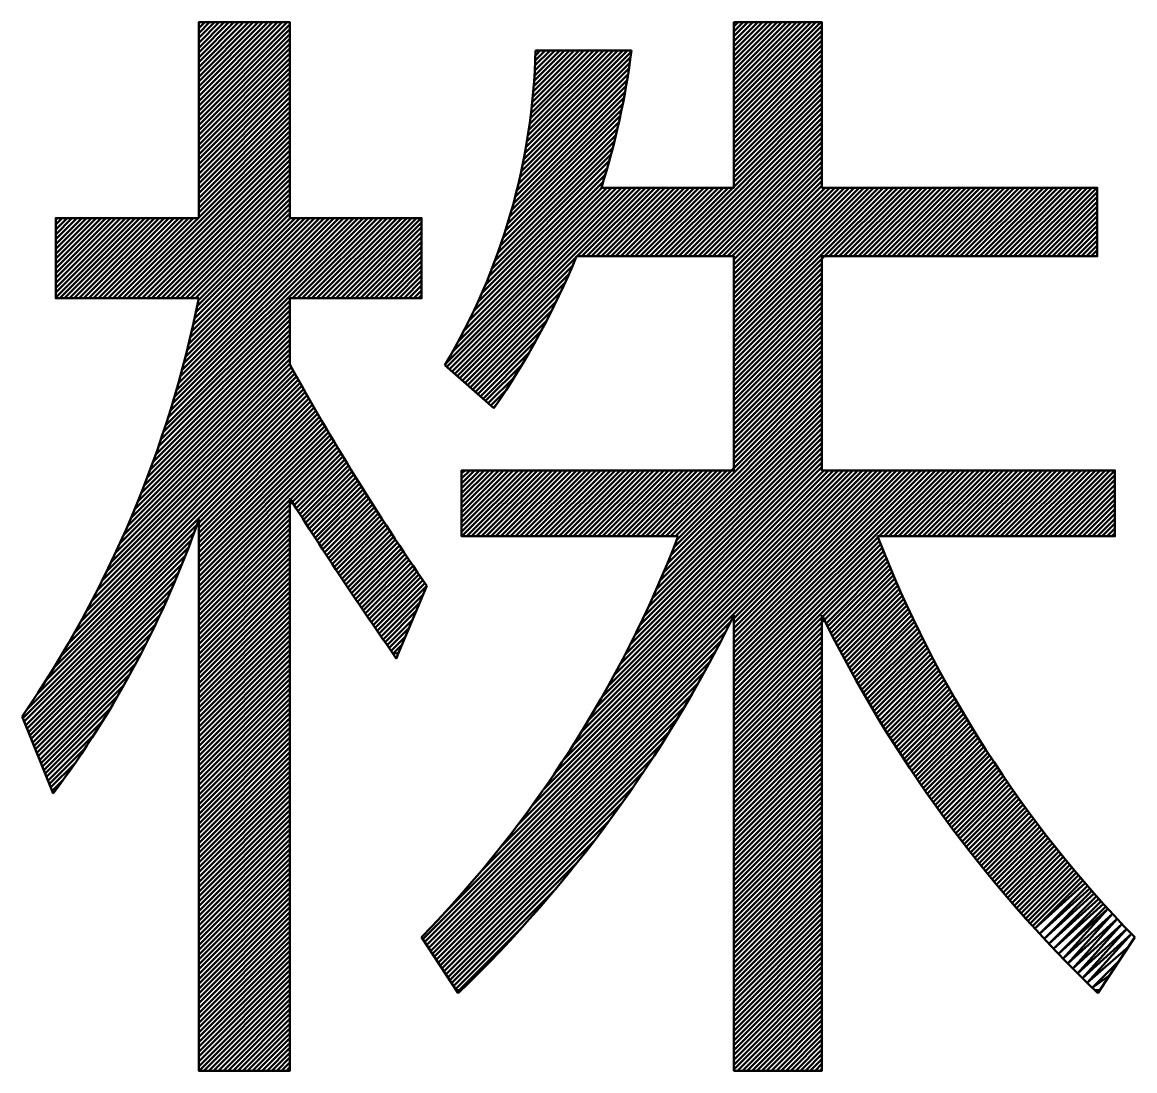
# Model space of a CAD drawing. Units: millimetres at full size, sheet at 1:50. Extents: x -14288 to 14412, y -10089 to 9986.
# Drawn here: x 124.2 to 415.1, y -9153 to -8878.9 of the extents above; entities that cross this region are included whole.
import ezdxf

# ---------------------------------------------------------------- set-up
doc = ezdxf.new("R2010")
doc.units = ezdxf.units.MM
doc.header["$LTSCALE"] = 50
doc.layers.add('2-8_図枠', color=251, linetype='Continuous', lineweight=50)

msp = doc.modelspace()

# ---------------------------------------------------------------- linework, layer by layer
at = {"layer": '2-8_図枠'}
for p, q in [((170.35, -8880.43), (171.92, -8878.85)), ((170.35, -8881.69), (173.19, -8878.85)), ((170.35, -8882.96), (174.46, -8878.85)), ((170.35, -8884.23), (175.73, -8878.85)), ((170.35, -8885.5), (177, -8878.85)), ((170.35, -8886.77), (178.26, -8878.85)), ((170.35, -8888.04), (179.53, -8878.85)), ((170.35, -8889.3), (180.8, -8878.85)), ((170.35, -8890.57), (182.07, -8878.85)), ((170.35, -8891.84), (183.34, -8878.85)), ((170.35, -8893.11), (184.61, -8878.85)), ((170.35, -8894.38), (185.87, -8878.85)), ((170.35, -8895.65), (187.14, -8878.85)), ((170.35, -8896.91), (188.41, -8878.85)), ((170.35, -8898.18), (189.68, -8878.85)), ((170.35, -8899.45), (190.95, -8878.85)), ((170.35, -8900.72), (192.22, -8878.85)), ((170.35, -8901.99), (193.48, -8878.85)), ((170.35, -8903.26), (194.19, -8879.41)), ((170.35, -8904.52), (194.19, -8880.68)), ((310.3, -8880), (311.44, -8878.85)), ((310.3, -8881.26), (312.71, -8878.85)), ((310.3, -8882.53), (313.98, -8878.85)), ((310.3, -8883.8), (315.25, -8878.85)), ((310.3, -8885.07), (316.52, -8878.85)), ((310.3, -8886.34), (317.79, -8878.85)), ((310.3, -8887.61), (319.05, -8878.85)), ((310.3, -8888.87), (320.32, -8878.85)), ((310.3, -8890.14), (321.59, -8878.85)), ((310.3, -8891.41), (322.86, -8878.85)), ((310.3, -8892.68), (324.13, -8878.85)), ((310.3, -8893.95), (325.4, -8878.85)), ((310.3, -8895.22), (326.66, -8878.85)), ((310.3, -8896.48), (327.93, -8878.85)), ((310.3, -8897.75), (329.2, -8878.85)), ((310.3, -8899.02), (330.47, -8878.85)), ((310.3, -8900.29), (331.74, -8878.85)), ((310.3, -8901.56), (333.01, -8878.85)), ((310.3, -8902.83), (333.33, -8879.79)), ((170.35, -8905.79), (194.19, -8881.95)), ((170.35, -8907.06), (194.19, -8883.22)), ((310.3, -8904.09), (333.33, -8881.06)), ((310.3, -8905.36), (333.33, -8882.33)), ((310.3, -8906.63), (333.33, -8883.6)), ((170.35, -8908.33), (194.19, -8884.48)), ((170.35, -8909.6), (194.19, -8885.75)), ((255.34, -8914.66), (283.48, -8886.52)), ((255.64, -8913.09), (282.52, -8886.22)), ((255.92, -8911.54), (281.25, -8886.22)), ((256.19, -8910.01), (279.98, -8886.22)), ((256.43, -8908.5), (278.71, -8886.22)), ((256.66, -8907), (277.44, -8886.22)), ((256.87, -8905.52), (276.17, -8886.22)), ((257.07, -8904.05), (274.9, -8886.22)), ((257.25, -8902.6), (273.64, -8886.22)), ((257.42, -8901.17), (272.37, -8886.22)), ((257.57, -8899.74), (271.1, -8886.22)), ((257.71, -8898.34), (269.83, -8886.22)), ((257.84, -8896.94), (268.56, -8886.22)), ((257.95, -8895.56), (267.29, -8886.22)), ((258.06, -8894.19), (266.03, -8886.22)), ((258.15, -8892.83), (264.76, -8886.22)), ((258.23, -8891.48), (263.49, -8886.22)), ((258.29, -8890.15), (262.22, -8886.22)), ((258.35, -8888.82), (260.95, -8886.22)), ((258.39, -8887.51), (259.68, -8886.22)), ((258.43, -8886.22), (283.52, -8886.22)), ((310.3, -8907.9), (333.33, -8884.87)), ((310.3, -8909.17), (333.33, -8886.13)), ((170.35, -8910.87), (194.19, -8887.02)), ((170.35, -8912.14), (194.19, -8888.29)), ((170.35, -8913.4), (194.19, -8889.56)), ((254.69, -8917.85), (283.08, -8889.46)), ((255.02, -8916.24), (283.29, -8887.98)), ((310.3, -8910.44), (333.33, -8887.4)), ((310.3, -8911.7), (333.33, -8888.67)), ((170.35, -8914.67), (194.19, -8890.83)), ((170.35, -8915.94), (194.19, -8892.09)), ((253.94, -8921.13), (282.63, -8892.45)), ((254.33, -8919.48), (282.86, -8890.95)), ((310.3, -8912.97), (333.33, -8889.94)), ((310.3, -8914.24), (333.33, -8891.21)), ((310.3, -8915.51), (333.33, -8892.48)), ((170.35, -8917.21), (194.19, -8893.36)), ((170.35, -8918.48), (194.19, -8894.63)), ((253.54, -8922.81), (282.38, -8893.96)), ((310.3, -8916.78), (333.33, -8893.74)), ((310.3, -8918.05), (333.33, -8895.01)), ((170.35, -8919.75), (194.19, -8895.9)), ((170.35, -8921.01), (194.19, -8897.17)), ((252.65, -8926.23), (281.84, -8897.04)), ((253.11, -8924.51), (282.12, -8895.49)), ((310.3, -8919.32), (333.33, -8896.28)), ((310.3, -8920.58), (333.33, -8897.55)), ((170.35, -8922.28), (194.19, -8898.44)), ((170.35, -8923.55), (194.19, -8899.71)), ((170.35, -8924.82), (194.19, -8900.97)), ((251.65, -8929.77), (281.25, -8900.17)), ((252.16, -8927.98), (281.56, -8898.59)), ((293.39, -8940.03), (333.33, -8900.09)), ((170.35, -8926.09), (194.19, -8902.24)), ((170.35, -8927.36), (194.19, -8903.51)), ((250.53, -8933.43), (280.59, -8903.36)), ((251.11, -8931.58), (280.93, -8901.76)), ((294.66, -8940.03), (333.33, -8901.35)), ((295.93, -8940.03), (333.33, -8902.62)), ((297.2, -8940.03), (333.33, -8903.89)), ((170.35, -8928.62), (194.19, -8904.78)), ((249.27, -8937.22), (279.87, -8906.62)), ((249.92, -8935.31), (280.24, -8904.98)), ((298.47, -8940.03), (333.33, -8905.16)), ((299.74, -8940.03), (333.33, -8906.43)), ((150.5, -8951.01), (194.19, -8907.32)), ((151.77, -8951.01), (194.19, -8908.58)), ((153.03, -8951.01), (194.19, -8909.85)), ((247.84, -8941.19), (279.07, -8909.96)), ((248.57, -8939.18), (279.48, -8908.28)), ((301, -8940.03), (333.33, -8907.7)), ((302.27, -8940.03), (333.33, -8908.97)), ((154.3, -8951.01), (194.19, -8911.12)), ((155.57, -8951.01), (194.19, -8912.39)), ((247.06, -8943.24), (278.64, -8911.66)), ((303.54, -8940.03), (333.33, -8910.23)), ((304.81, -8940.03), (333.33, -8911.5)), ((306.08, -8940.03), (333.33, -8912.77)), ((156.84, -8951.01), (194.19, -8913.66)), ((158.11, -8951.01), (194.19, -8914.93)), ((245.33, -8947.5), (277.72, -8915.12)), ((246.22, -8945.34), (278.19, -8913.38)), ((307.35, -8940.03), (333.33, -8914.04)), ((308.61, -8940.03), (333.33, -8915.31)), ((159.38, -8951.01), (194.19, -8916.19)), ((160.64, -8951.01), (194.19, -8917.46)), ((243.35, -8952.02), (276.7, -8918.67)), ((244.38, -8949.72), (277.22, -8916.88)), ((309.88, -8940.03), (333.33, -8916.58)), ((310.3, -8940.88), (333.33, -8917.84)), ((161.91, -8951.01), (194.19, -8918.73)), ((163.18, -8951.01), (194.19, -8920)), ((164.45, -8951.01), (194.19, -8921.27)), ((242.25, -8954.39), (276.16, -8920.48)), ((310.3, -8942.15), (333.33, -8919.11)), ((310.3, -8943.41), (333.33, -8920.38)), ((165.72, -8951.01), (194.19, -8922.54)), ((166.99, -8951.01), (194.19, -8923.8)), ((235.03, -8967.95), (280.87, -8922.11)), ((235.27, -8968.98), (282.14, -8922.11)), ((235.94, -8969.58), (283.4, -8922.11)), ((236.62, -8970.17), (284.67, -8922.11)), ((236.77, -8964.94), (279.6, -8922.11)), ((237.29, -8970.76), (285.94, -8922.11)), ((238.34, -8962.11), (278.33, -8922.11)), ((239.76, -8959.42), (277.06, -8922.11)), ((241.05, -8956.85), (275.79, -8922.11)), ((270.56, -8940.03), (288.48, -8922.11)), ((271.83, -8940.03), (289.75, -8922.11)), ((273.1, -8940.03), (291.02, -8922.11)), ((274.37, -8940.03), (292.28, -8922.11)), ((275.64, -8940.03), (293.55, -8922.11)), ((276.91, -8940.03), (294.82, -8922.11)), ((278.17, -8940.03), (296.09, -8922.11)), ((279.44, -8940.03), (297.36, -8922.11)), ((280.71, -8940.03), (298.63, -8922.11)), ((281.98, -8940.03), (299.89, -8922.11)), ((283.25, -8940.03), (301.16, -8922.11)), ((284.52, -8940.03), (302.43, -8922.11)), ((285.78, -8940.03), (303.7, -8922.11)), ((287.05, -8940.03), (304.97, -8922.11)), ((288.32, -8940.03), (306.24, -8922.11)), ((289.59, -8940.03), (307.5, -8922.11)), ((290.86, -8940.03), (308.77, -8922.11)), ((310.3, -8944.68), (333.33, -8921.65)), ((310.3, -8945.95), (334.14, -8922.11)), ((310.3, -8947.22), (335.41, -8922.11)), ((310.3, -8948.49), (336.68, -8922.11)), ((310.3, -8949.76), (337.94, -8922.11)), ((310.3, -8951.02), (339.21, -8922.11)), ((310.3, -8952.29), (340.48, -8922.11)), ((310.3, -8953.56), (341.75, -8922.11)), ((310.3, -8954.83), (343.02, -8922.11)), ((310.3, -8956.1), (344.29, -8922.11)), ((310.3, -8957.37), (345.56, -8922.11)), ((310.3, -8958.63), (346.82, -8922.11)), ((310.3, -8959.9), (348.09, -8922.11)), ((310.3, -8961.17), (349.36, -8922.11)), ((310.3, -8962.44), (350.63, -8922.11)), ((335.25, -8940.03), (353.17, -8922.11)), ((336.52, -8940.03), (354.43, -8922.11)), ((337.79, -8940.03), (355.7, -8922.11)), ((339.06, -8940.03), (356.97, -8922.11)), ((340.32, -8940.03), (358.24, -8922.11)), ((341.59, -8940.03), (359.51, -8922.11)), ((342.86, -8940.03), (360.78, -8922.11)), ((344.13, -8940.03), (362.04, -8922.11)), ((345.4, -8940.03), (363.31, -8922.11)), ((346.67, -8940.03), (364.58, -8922.11)), ((347.93, -8940.03), (365.85, -8922.11)), ((349.2, -8940.03), (367.12, -8922.11)), ((350.47, -8940.03), (368.39, -8922.11)), ((351.74, -8940.03), (369.65, -8922.11)), ((353.01, -8940.03), (370.92, -8922.11)), ((354.28, -8940.03), (372.19, -8922.11)), ((355.54, -8940.03), (373.46, -8922.11)), ((356.81, -8940.03), (374.73, -8922.11)), ((358.08, -8940.03), (376, -8922.11)), ((359.35, -8940.03), (377.26, -8922.11)), ((360.62, -8940.03), (378.53, -8922.11)), ((361.89, -8940.03), (379.8, -8922.11)), ((363.15, -8940.03), (381.07, -8922.11)), ((364.42, -8940.03), (382.34, -8922.11)), ((365.69, -8940.03), (383.61, -8922.11)), ((366.96, -8940.03), (384.87, -8922.11)), ((368.23, -8940.03), (386.14, -8922.11)), ((369.5, -8940.03), (387.41, -8922.11)), ((370.76, -8940.03), (388.68, -8922.11)), ((372.03, -8940.03), (389.95, -8922.11)), ((373.3, -8940.03), (391.22, -8922.11)), ((374.57, -8940.03), (392.49, -8922.11)), ((375.84, -8940.03), (393.75, -8922.11)), ((377.11, -8940.03), (395.02, -8922.11)), ((378.37, -8940.03), (396.29, -8922.11)), ((379.64, -8940.03), (397.56, -8922.11)), ((380.91, -8940.03), (398.83, -8922.11)), ((382.18, -8940.03), (400.1, -8922.11)), ((383.45, -8940.03), (401.36, -8922.11)), ((384.72, -8940.03), (402.63, -8922.11)), ((385.99, -8940.03), (403.9, -8922.11)), ((387.25, -8940.03), (405.17, -8922.11)), ((388.52, -8940.03), (405.31, -8923.24)), ((168.25, -8951.01), (194.19, -8925.07)), ((169.52, -8951.01), (194.19, -8926.34)), ((389.79, -8940.03), (405.31, -8924.51)), ((391.06, -8940.03), (405.31, -8925.78)), ((392.33, -8940.03), (405.31, -8927.05)), ((132.96, -8930.5), (133.42, -8930.04)), ((132.96, -8931.77), (134.69, -8930.04)), ((132.96, -8933.04), (135.96, -8930.04)), ((132.96, -8934.31), (137.22, -8930.04)), ((132.96, -8935.57), (138.49, -8930.04)), ((132.96, -8936.84), (139.76, -8930.04)), ((132.96, -8938.11), (141.03, -8930.04)), ((132.96, -8939.38), (142.3, -8930.04)), ((132.96, -8940.65), (143.57, -8930.04)), ((132.96, -8941.92), (144.83, -8930.04)), ((132.96, -8943.18), (146.1, -8930.04)), ((132.96, -8944.45), (147.37, -8930.04)), ((132.96, -8945.72), (148.64, -8930.04)), ((132.96, -8946.99), (149.91, -8930.04)), ((132.96, -8948.26), (151.18, -8930.04)), ((132.96, -8949.53), (152.45, -8930.04)), ((132.96, -8950.79), (153.71, -8930.04)), ((134.01, -8951.01), (154.98, -8930.04)), ((135.28, -8951.01), (156.25, -8930.04)), ((136.54, -8951.01), (157.52, -8930.04)), ((137.81, -8951.01), (158.79, -8930.04)), ((139.08, -8951.01), (160.06, -8930.04)), ((140.35, -8951.01), (161.32, -8930.04)), ((141.62, -8951.01), (162.59, -8930.04)), ((142.89, -8951.01), (163.86, -8930.04)), ((144.15, -8951.01), (165.13, -8930.04)), ((145.42, -8951.01), (166.4, -8930.04)), ((146.69, -8951.01), (167.67, -8930.04)), ((147.96, -8951.01), (168.93, -8930.04)), ((162.32, -8982.31), (214.6, -8930.04)), ((162.9, -8980.46), (213.33, -8930.04)), ((163.46, -8978.63), (212.06, -8930.04)), ((164.01, -8976.82), (210.79, -8930.04)), ((164.53, -8975.03), (209.52, -8930.04)), ((165.04, -8973.25), (208.25, -8930.04)), ((165.53, -8971.49), (206.99, -8930.04)), ((166.01, -8969.75), (205.72, -8930.04)), ((166.47, -8968.02), (204.45, -8930.04)), ((166.91, -8966.31), (203.18, -8930.04)), ((167.34, -8964.61), (201.91, -8930.04)), ((167.76, -8962.92), (200.64, -8930.04)), ((168.16, -8961.25), (199.37, -8930.04)), ((168.55, -8959.59), (198.11, -8930.04)), ((168.93, -8957.95), (196.84, -8930.04)), ((169.29, -8956.31), (195.57, -8930.04)), ((169.65, -8954.69), (194.3, -8930.04)), ((169.99, -8953.09), (194.19, -8928.88)), ((170.32, -8951.49), (194.19, -8927.61)), ((194.89, -8951.01), (215.86, -8930.04)), ((196.16, -8951.01), (217.13, -8930.04)), ((197.43, -8951.01), (218.4, -8930.04)), ((198.69, -8951.01), (219.67, -8930.04)), ((199.96, -8951.01), (220.94, -8930.04)), ((201.23, -8951.01), (222.21, -8930.04)), ((202.5, -8951.01), (223.47, -8930.04)), ((203.77, -8951.01), (224.74, -8930.04)), ((205.04, -8951.01), (226.01, -8930.04)), ((206.31, -8951.01), (227.28, -8930.04)), ((207.57, -8951.01), (228.55, -8930.04)), ((393.6, -8940.03), (405.31, -8928.31)), ((394.86, -8940.03), (405.31, -8929.58)), ((208.84, -8951.01), (228.65, -8931.2)), ((210.11, -8951.01), (228.65, -8932.47)), ((396.13, -8940.03), (405.31, -8930.85)), ((397.4, -8940.03), (405.31, -8932.12)), ((211.38, -8951.01), (228.65, -8933.74)), ((212.65, -8951.01), (228.65, -8935.01)), ((398.67, -8940.03), (405.31, -8933.39)), ((399.94, -8940.03), (405.31, -8934.66)), ((401.21, -8940.03), (405.31, -8935.92)), ((213.92, -8951.01), (228.65, -8936.28)), ((215.18, -8951.01), (228.65, -8937.55)), ((216.45, -8951.01), (228.65, -8938.81)), ((402.47, -8940.03), (405.31, -8937.19)), ((403.74, -8940.03), (405.31, -8938.46)), ((217.72, -8951.01), (228.65, -8940.08)), ((218.99, -8951.01), (228.65, -8941.35)), ((310.3, -8964.98), (333.33, -8941.94)), ((220.26, -8951.01), (228.65, -8942.62)), ((221.53, -8951.01), (228.65, -8943.89)), ((238.64, -8971.95), (268.14, -8942.45)), ((239.32, -8972.54), (267.17, -8944.69)), ((310.3, -8966.24), (333.33, -8943.21)), ((310.3, -8967.51), (333.33, -8944.48)), ((222.79, -8951.01), (228.65, -8945.16)), ((224.06, -8951.01), (228.65, -8946.42)), ((225.33, -8951.01), (228.65, -8947.69)), ((239.99, -8973.13), (266.13, -8946.99)), ((310.3, -8968.78), (333.33, -8945.75)), ((310.3, -8970.05), (333.33, -8947.02)), ((226.6, -8951.01), (228.65, -8948.96)), ((227.87, -8951.01), (228.65, -8950.23)), ((240.67, -8973.73), (265.04, -8949.36)), ((310.3, -8971.32), (333.33, -8948.28)), ((310.3, -8972.59), (333.33, -8949.55)), ((161.1, -8986.07), (194.19, -8952.98)), ((161.72, -8984.18), (194.19, -8951.71)), ((241.34, -8974.32), (263.87, -8951.79)), ((310.3, -8973.86), (333.33, -8950.82)), ((310.3, -8975.12), (333.33, -8952.09)), ((310.3, -8976.39), (333.33, -8953.36)), ((159.8, -8989.91), (194.19, -8955.51)), ((160.46, -8987.98), (194.19, -8954.25)), ((242.02, -8974.91), (262.63, -8954.3)), ((310.3, -8977.66), (333.33, -8954.63)), ((310.3, -8978.93), (333.33, -8955.89)), ((157.67, -8995.85), (194.19, -8959.32)), ((158.4, -8993.84), (194.19, -8958.05)), ((159.11, -8991.86), (194.19, -8956.78)), ((242.69, -8975.51), (261.31, -8956.89)), ((310.3, -8980.2), (333.33, -8957.16)), ((310.3, -8981.47), (333.33, -8958.43)), ((156.11, -8999.94), (194.19, -8961.86)), ((156.9, -8997.88), (194.19, -8960.59)), ((243.37, -8976.1), (259.89, -8959.58)), ((310.3, -8982.73), (333.33, -8959.7)), ((310.3, -8984), (333.33, -8960.97)), ((310.3, -8985.27), (333.33, -8962.24)), ((154.44, -9004.14), (194.19, -8964.39)), ((155.29, -9002.02), (194.19, -8963.12)), ((244.04, -8976.69), (258.36, -8962.37)), ((310.3, -8986.54), (333.33, -8963.51)), ((310.3, -8987.81), (333.33, -8964.77)), ((152.64, -9008.48), (194.19, -8966.93)), ((153.56, -9006.29), (194.19, -8965.66)), ((244.72, -8977.29), (256.7, -8965.3)), ((310.3, -8989.08), (333.33, -8966.04)), ((310.3, -8990.34), (333.33, -8967.31)), ((148.59, -9017.61), (195.49, -8970.71)), ((149.66, -9015.26), (195.04, -8969.89)), ((150.7, -9012.96), (194.58, -8969.08)), ((151.69, -9010.7), (194.19, -8968.2)), ((234.71, -8968.49), (247.57, -8979.79)), ((245.39, -8977.88), (254.9, -8968.38)), ((310.3, -8991.61), (333.33, -8968.58)), ((310.3, -8992.88), (333.33, -8969.85)), ((145.05, -9024.95), (196.85, -8973.15)), ((146.29, -9022.45), (196.4, -8972.34)), ((147.46, -9020), (195.94, -8971.52)), ((246.07, -8978.47), (252.9, -8971.64)), ((293.74, -9013.25), (333.33, -8973.65)), ((310.3, -8994.15), (333.33, -8971.12)), ((139.47, -9035.6), (198.68, -8976.39)), ((140.98, -9032.83), (198.22, -8975.58)), ((142.41, -9030.13), (197.77, -8974.77)), ((143.76, -9027.51), (197.31, -8973.96)), ((246.74, -8979.07), (250.68, -8975.13)), ((295.01, -9013.25), (333.33, -8974.92)), ((295.43, -9014.09), (333.33, -8976.19)), ((134.37, -9044.51), (200.07, -8978.81)), ((136.18, -9041.43), (199.6, -8978.01)), ((137.87, -9038.47), (199.14, -8977.2)), ((247.42, -8979.66), (248.16, -8978.91)), ((293.76, -9018.3), (333.33, -8978.73)), ((294.61, -9016.18), (333.33, -8977.46)), ((170.35, -9011.07), (200.99, -8980.42)), ((170.35, -9012.34), (201.46, -8981.23)), ((170.35, -9013.61), (201.92, -8982.03)), ((291.01, -9024.85), (333.33, -8982.53)), ((291.96, -9022.63), (333.33, -8981.26)), ((292.88, -9020.45), (333.33, -8979.99)), ((170.35, -9014.87), (202.39, -8982.83)), ((170.35, -9016.14), (202.86, -8983.63)), ((170.35, -9017.41), (203.33, -8984.43)), ((170.35, -9018.68), (203.8, -8985.23)), ((289, -9029.4), (333.33, -8985.07)), ((290.03, -9027.11), (333.33, -8983.8)), ((170.35, -9019.95), (204.27, -8986.03)), ((170.35, -9021.22), (204.74, -8986.82)), ((170.35, -9022.48), (205.21, -8987.62)), ((170.35, -9023.75), (205.69, -8988.41)), ((286.83, -9034.11), (333.33, -8987.6)), ((287.94, -9031.73), (333.33, -8986.34)), ((170.35, -9025.02), (206.16, -8989.21)), ((170.35, -9026.29), (206.64, -8990)), ((284.46, -9039.01), (333.33, -8990.14)), ((285.67, -9036.54), (333.33, -8988.87)), ((195.33, -9005.12), (208.07, -8992.37)), ((195.82, -9005.89), (208.55, -8993.16)), ((196.31, -9006.67), (209.03, -8993.95)), ((280.48, -9046.8), (333.33, -8993.95)), ((281.87, -9044.14), (333.33, -8992.68)), ((283.2, -9041.55), (333.33, -8991.41)), ((196.8, -9007.44), (209.51, -8994.74)), ((197.3, -9008.22), (209.99, -8995.53)), ((197.79, -9008.99), (210.47, -8996.31)), ((198.28, -9009.77), (210.96, -8997.1)), ((239.08, -8996.88), (239.94, -8996.02)), ((239.08, -8998.15), (241.21, -8996.02)), ((239.08, -8999.42), (242.47, -8996.02)), ((239.08, -9000.69), (243.74, -8996.02)), ((239.08, -9001.95), (245.01, -8996.02)), ((239.08, -9003.22), (246.28, -8996.02)), ((239.08, -9004.49), (247.55, -8996.02)), ((239.08, -9005.76), (248.82, -8996.02)), ((239.08, -9007.03), (250.08, -8996.02)), ((239.08, -9008.3), (251.35, -8996.02)), ((239.08, -9009.56), (252.62, -8996.02)), ((239.08, -9010.83), (253.89, -8996.02)), ((239.08, -9012.1), (255.16, -8996.02)), ((239.2, -9013.25), (256.43, -8996.02)), ((240.47, -9013.25), (257.69, -8996.02)), ((241.73, -9013.25), (258.96, -8996.02)), ((243, -9013.25), (260.23, -8996.02)), ((244.27, -9013.25), (261.5, -8996.02)), ((245.54, -9013.25), (262.77, -8996.02)), ((246.81, -9013.25), (264.04, -8996.02)), ((248.08, -9013.25), (265.31, -8996.02)), ((249.34, -9013.25), (266.57, -8996.02)), ((249.6, -9094.17), (347.75, -8996.02)), ((250.61, -9013.25), (267.84, -8996.02)), ((251.88, -9013.25), (269.11, -8996.02)), ((253.15, -9013.25), (270.38, -8996.02)), ((253.9, -9088.6), (346.48, -8996.02)), ((254.42, -9013.25), (271.65, -8996.02)), ((255.69, -9013.25), (272.92, -8996.02)), ((256.96, -9013.25), (274.18, -8996.02)), ((257.49, -9083.74), (345.21, -8996.02)), ((258.22, -9013.25), (275.45, -8996.02)), ((259.49, -9013.25), (276.72, -8996.02)), ((260.62, -9079.35), (343.94, -8996.02)), ((260.76, -9013.25), (277.99, -8996.02)), ((262.03, -9013.25), (279.26, -8996.02)), ((263.3, -9013.25), (280.53, -8996.02)), ((263.39, -9075.3), (342.68, -8996.02)), ((264.57, -9013.25), (281.79, -8996.02)), ((265.83, -9013.25), (283.06, -8996.02)), ((265.9, -9071.53), (341.41, -8996.02)), ((267.1, -9013.25), (284.33, -8996.02)), ((268.2, -9067.96), (340.14, -8996.02)), ((268.37, -9013.25), (285.6, -8996.02)), ((269.64, -9013.25), (286.87, -8996.02)), ((270.31, -9064.58), (338.87, -8996.02)), ((270.91, -9013.25), (288.14, -8996.02)), ((272.18, -9013.25), (289.4, -8996.02)), ((272.28, -9061.34), (337.6, -8996.02)), ((273.44, -9013.25), (290.67, -8996.02)), ((274.12, -9058.23), (336.33, -8996.02)), ((274.71, -9013.25), (291.94, -8996.02)), ((275.85, -9055.23), (335.07, -8996.02)), ((275.98, -9013.25), (293.21, -8996.02)), ((277.25, -9013.25), (294.48, -8996.02)), ((277.48, -9052.34), (333.8, -8996.02)), ((278.52, -9013.25), (295.75, -8996.02)), ((279.02, -9049.53), (333.33, -8995.21)), ((279.79, -9013.25), (297.01, -8996.02)), ((281.05, -9013.25), (298.28, -8996.02)), ((282.32, -9013.25), (299.55, -8996.02)), ((283.59, -9013.25), (300.82, -8996.02)), ((284.86, -9013.25), (302.09, -8996.02)), ((286.13, -9013.25), (303.36, -8996.02)), ((287.4, -9013.25), (304.62, -8996.02)), ((288.66, -9013.25), (305.89, -8996.02)), ((289.93, -9013.25), (307.16, -8996.02)), ((291.2, -9013.25), (308.43, -8996.02)), ((310.3, -9034.74), (349.02, -8996.02)), ((310.3, -9036.01), (350.29, -8996.02)), ((310.3, -9037.27), (351.55, -8996.02)), ((310.3, -9038.54), (352.82, -8996.02)), ((310.3, -9039.81), (354.09, -8996.02)), ((310.3, -9041.08), (355.36, -8996.02)), ((310.3, -9042.35), (356.63, -8996.02)), ((310.3, -9043.62), (357.9, -8996.02)), ((310.3, -9044.88), (359.16, -8996.02)), ((310.3, -9046.15), (360.43, -8996.02)), ((310.3, -9047.42), (361.7, -8996.02)), ((310.3, -9048.69), (362.97, -8996.02)), ((310.3, -9049.96), (364.24, -8996.02)), ((349.55, -9013.25), (366.77, -8996.02)), ((350.81, -9013.25), (368.04, -8996.02)), ((352.08, -9013.25), (369.31, -8996.02)), ((353.35, -9013.25), (370.58, -8996.02)), ((354.62, -9013.25), (371.85, -8996.02)), ((355.89, -9013.25), (373.12, -8996.02)), ((357.16, -9013.25), (374.39, -8996.02)), ((358.42, -9013.25), (375.65, -8996.02)), ((359.69, -9013.25), (376.92, -8996.02)), ((360.96, -9013.25), (378.19, -8996.02)), ((362.23, -9013.25), (379.46, -8996.02)), ((363.5, -9013.25), (380.73, -8996.02)), ((364.77, -9013.25), (382, -8996.02)), ((366.04, -9013.25), (383.26, -8996.02)), ((367.3, -9013.25), (384.53, -8996.02)), ((368.57, -9013.25), (385.8, -8996.02)), ((369.84, -9013.25), (387.07, -8996.02)), ((371.11, -9013.25), (388.34, -8996.02)), ((372.38, -9013.25), (389.61, -8996.02)), ((373.65, -9013.25), (390.87, -8996.02)), ((374.91, -9013.25), (392.14, -8996.02)), ((376.18, -9013.25), (393.41, -8996.02)), ((377.45, -9013.25), (394.68, -8996.02)), ((378.72, -9013.25), (395.95, -8996.02)), ((379.99, -9013.25), (397.22, -8996.02)), ((381.26, -9013.25), (398.48, -8996.02)), ((382.52, -9013.25), (399.75, -8996.02)), ((383.79, -9013.25), (401.02, -8996.02)), ((385.06, -9013.25), (402.29, -8996.02)), ((386.33, -9013.25), (403.56, -8996.02)), ((387.6, -9013.25), (404.83, -8996.02)), ((388.87, -9013.25), (406.09, -8996.02)), ((390.13, -9013.25), (407.36, -8996.02)), ((391.4, -9013.25), (408.63, -8996.02)), ((392.67, -9013.25), (409.9, -8996.02)), ((198.78, -9010.54), (211.44, -8997.88)), ((199.28, -9011.31), (211.93, -8998.66)), ((199.77, -9012.09), (212.41, -8999.44)), ((393.94, -9013.25), (409.93, -8997.26)), ((395.21, -9013.25), (409.93, -8998.53)), ((396.48, -9013.25), (409.93, -8999.8)), ((200.27, -9012.86), (212.9, -9000.23)), ((200.77, -9013.63), (213.39, -9001.01)), ((201.27, -9014.4), (213.88, -9001.78)), ((201.76, -9015.17), (214.37, -9002.56)), ((397.74, -9013.25), (409.93, -9001.07)), ((399.01, -9013.25), (409.93, -9002.33)), ((202.26, -9015.94), (214.86, -9003.34)), ((202.76, -9016.7), (215.35, -9004.12)), ((203.26, -9017.47), (215.85, -9004.89)), ((203.77, -9018.24), (216.34, -9005.67)), ((400.28, -9013.25), (409.93, -9003.6)), ((401.55, -9013.25), (409.93, -9004.87)), ((170.35, -9030.09), (194.19, -9006.25)), ((170.35, -9031.36), (194.19, -9007.52)), ((170.35, -9032.63), (194.19, -9008.79)), ((204.27, -9019.01), (216.83, -9006.44)), ((204.77, -9019.77), (217.33, -9007.21)), ((205.27, -9020.54), (217.83, -9007.98)), ((205.78, -9021.3), (218.32, -9008.75)), ((402.82, -9013.25), (409.93, -9006.14)), ((404.09, -9013.25), (409.93, -9007.41)), ((405.35, -9013.25), (409.93, -9008.68)), ((170.35, -9033.9), (194.19, -9010.05)), ((170.35, -9035.17), (194.19, -9011.32)), ((206.28, -9022.07), (218.82, -9009.52)), ((206.79, -9022.83), (219.32, -9010.29)), ((207.29, -9023.59), (219.82, -9011.06)), ((406.62, -9013.25), (409.93, -9009.94)), ((407.89, -9013.25), (409.93, -9011.21)), ((128.07, -9054.62), (168.41, -9014.28)), ((130.34, -9051.08), (169.14, -9012.27)), ((170.35, -9036.44), (194.19, -9012.59)), ((170.35, -9037.7), (194.19, -9013.86)), ((207.8, -9024.35), (220.32, -9011.83)), ((208.3, -9025.12), (220.83, -9012.59)), ((208.81, -9025.88), (221.33, -9013.36)), ((209.32, -9026.64), (221.83, -9014.12)), ((310.3, -9052.49), (348.34, -9014.45)), ((409.16, -9013.25), (409.93, -9012.48)), ((125.58, -9058.38), (167.64, -9016.31)), ((170.35, -9038.97), (194.19, -9015.13)), ((170.35, -9040.24), (194.19, -9016.4)), ((209.83, -9027.4), (222.34, -9014.89)), ((210.34, -9028.16), (222.84, -9015.65)), ((210.85, -9028.91), (223.35, -9016.41)), ((211.36, -9029.67), (223.86, -9017.17)), ((310.3, -9053.76), (348.7, -9015.36)), ((310.3, -9055.03), (349.06, -9016.27)), ((310.3, -9056.3), (349.42, -9017.17)), ((124.4, -9060.82), (166.84, -9018.38)), ((124.76, -9061.73), (166.01, -9020.48)), ((170.35, -9041.51), (194.19, -9017.66)), ((170.35, -9042.78), (194.19, -9018.93)), ((170.35, -9044.05), (194.19, -9020.2)), ((211.87, -9030.43), (224.37, -9017.93)), ((212.38, -9031.19), (224.88, -9018.69)), ((212.89, -9031.94), (225.39, -9019.45)), ((213.4, -9032.7), (225.9, -9020.2)), ((334.38, -9036.03), (350.53, -9019.88)), ((125.13, -9062.63), (165.15, -9022.61)), ((170.35, -9045.31), (194.19, -9021.47)), ((170.35, -9046.58), (194.19, -9022.74)), ((213.92, -9033.45), (226.41, -9020.96)), ((214.43, -9034.21), (226.92, -9021.72)), ((214.95, -9034.96), (227.44, -9022.47)), ((215.46, -9035.72), (227.95, -9023.22)), ((334.8, -9036.87), (350.9, -9020.78)), ((335.23, -9037.72), (351.27, -9021.67)), ((335.65, -9038.56), (351.65, -9022.56)), ((125.49, -9063.53), (164.24, -9024.79)), ((170.35, -9047.85), (194.19, -9024.01)), ((170.35, -9049.12), (194.19, -9025.27)), ((215.98, -9036.47), (228.47, -9023.98)), ((216.49, -9037.22), (228.99, -9024.73)), ((217.01, -9037.97), (229.5, -9025.48)), ((217.53, -9038.72), (230.02, -9026.23)), ((336.08, -9039.4), (352.03, -9023.45)), ((336.51, -9040.24), (352.41, -9024.34)), ((336.94, -9041.07), (352.79, -9025.23)), ((337.38, -9041.91), (353.17, -9026.11)), ((125.86, -9064.44), (163.3, -9027)), ((170.35, -9050.39), (194.19, -9026.54)), ((170.35, -9051.66), (194.19, -9027.81)), ((170.35, -9052.92), (194.19, -9029.08)), ((218.04, -9039.47), (229.11, -9028.41)), ((337.81, -9042.74), (353.56, -9026.99)), ((338.25, -9043.57), (353.95, -9027.87)), ((338.69, -9044.4), (354.34, -9028.74)), ((126.22, -9065.34), (162.31, -9029.25)), ((126.59, -9066.24), (161.28, -9031.56)), ((170.35, -9054.19), (194.19, -9030.35)), ((170.35, -9055.46), (194.19, -9031.62)), ((218.56, -9040.22), (228.18, -9030.6)), ((339.13, -9045.23), (354.74, -9029.62)), ((339.57, -9046.05), (355.14, -9030.49)), ((340.02, -9046.88), (355.53, -9031.36)), ((126.95, -9067.15), (160.19, -9033.91)), ((170.35, -9056.73), (194.19, -9032.88)), ((170.35, -9058), (194.19, -9034.15)), ((219.08, -9040.97), (227.26, -9032.79)), ((219.6, -9041.72), (226.34, -9034.99)), ((340.46, -9047.7), (355.94, -9032.23)), ((340.91, -9048.52), (356.34, -9033.09)), ((341.36, -9049.33), (356.74, -9033.95)), ((341.82, -9050.15), (357.15, -9034.81)), ((127.32, -9068.05), (159.06, -9036.31)), ((170.35, -9059.27), (194.19, -9035.42)), ((170.35, -9060.53), (194.19, -9036.69)), ((220.12, -9042.47), (225.42, -9037.18)), ((244.07, -9100.97), (309.44, -9035.6)), ((310.3, -9060.1), (333.33, -9037.07)), ((342.27, -9050.96), (357.56, -9035.67)), ((342.73, -9051.78), (357.97, -9036.53)), ((343.18, -9052.59), (358.39, -9037.38)), ((127.68, -9068.96), (157.86, -9038.77)), ((170.35, -9061.8), (194.19, -9037.96)), ((170.35, -9063.07), (194.19, -9039.23)), ((170.35, -9064.34), (194.19, -9040.49)), ((220.64, -9043.22), (224.49, -9039.37)), ((228.93, -9118.64), (306.83, -9040.74)), ((235.2, -9111.11), (308.16, -9038.14)), ((310.3, -9061.37), (333.33, -9038.34)), ((310.3, -9062.64), (333.33, -9039.61)), ((343.64, -9053.4), (358.8, -9038.24)), ((344.11, -9054.2), (359.22, -9039.09)), ((344.57, -9055.01), (359.64, -9039.93)), ((345.03, -9055.81), (360.07, -9040.78)), ((128.05, -9069.86), (156.6, -9041.3)), ((170.35, -9065.61), (194.19, -9041.76)), ((170.35, -9066.88), (194.19, -9043.03)), ((229.44, -9119.41), (305.45, -9043.4)), ((310.3, -9063.91), (333.33, -9040.88)), ((310.3, -9065.18), (333.33, -9042.14)), ((310.3, -9066.45), (333.33, -9043.41)), ((345.5, -9056.61), (360.49, -9041.62)), ((345.97, -9057.41), (360.92, -9042.46)), ((346.44, -9058.21), (361.35, -9043.3)), ((128.41, -9070.76), (155.27, -9043.9)), ((128.78, -9071.67), (153.87, -9046.58)), ((170.35, -9068.15), (194.19, -9044.3)), ((170.35, -9069.41), (194.19, -9045.57)), ((229.94, -9120.17), (304, -9046.11)), ((310.3, -9067.71), (333.33, -9044.68)), ((310.3, -9068.98), (333.33, -9045.95)), ((346.91, -9059.01), (361.78, -9044.14)), ((347.39, -9059.8), (362.21, -9044.97)), ((347.86, -9060.59), (362.65, -9045.81)), ((348.34, -9061.39), (363.09, -9046.64)), ((129.14, -9072.57), (152.37, -9049.34)), ((170.35, -9070.68), (194.19, -9046.84)), ((170.35, -9071.95), (194.19, -9048.1)), ((170.35, -9073.22), (194.19, -9049.37)), ((230.44, -9120.94), (302.48, -9048.9)), ((310.3, -9070.25), (333.33, -9047.22)), ((310.3, -9071.52), (333.33, -9048.49)), ((348.82, -9062.18), (363.53, -9047.47)), ((349.3, -9062.96), (363.97, -9048.29)), ((349.78, -9063.75), (364.41, -9049.12)), ((129.51, -9073.47), (150.78, -9052.2)), ((170.35, -9074.49), (194.19, -9050.64)), ((170.35, -9075.76), (194.19, -9051.91)), ((230.95, -9121.7), (300.89, -9051.76)), ((310.3, -9072.79), (333.33, -9049.75)), ((310.3, -9074.06), (333.33, -9051.02)), ((310.3, -9075.33), (333.33, -9052.29)), ((350.27, -9064.53), (364.86, -9049.94)), ((350.75, -9065.31), (365.31, -9050.76)), ((351.24, -9066.09), (365.76, -9051.58)), ((351.73, -9066.87), (366.21, -9052.39)), ((129.87, -9074.38), (149.07, -9055.17)), ((170.35, -9077.02), (194.19, -9053.18)), ((170.35, -9078.29), (194.19, -9054.45)), ((231.45, -9122.47), (299.21, -9054.7)), ((310.3, -9076.59), (333.33, -9053.56)), ((310.3, -9077.86), (333.33, -9054.83)), ((352.22, -9067.65), (366.66, -9053.21)), ((352.71, -9068.42), (367.12, -9054.02)), ((353.21, -9069.2), (367.58, -9054.83)), ((130.24, -9075.28), (147.24, -9058.28)), ((170.35, -9079.56), (194.19, -9055.72)), ((170.35, -9080.83), (194.19, -9056.98)), ((170.35, -9082.1), (194.19, -9058.25)), ((231.95, -9123.23), (297.45, -9057.74)), ((310.3, -9079.13), (333.33, -9056.1)), ((310.3, -9080.4), (333.33, -9057.36)), ((353.71, -9069.97), (368.04, -9055.64)), ((354.2, -9070.74), (368.5, -9056.44)), ((354.7, -9071.51), (368.96, -9057.25)), ((355.21, -9072.27), (369.43, -9058.05)), ((124.22, -9060.38), (132.33, -9080.48)), ((170.35, -9083.37), (194.19, -9059.52)), ((170.35, -9084.63), (194.19, -9060.79)), ((232.46, -9124), (295.57, -9060.88)), ((310.3, -9081.67), (333.33, -9058.63)), ((310.3, -9082.94), (333.33, -9059.9)), ((310.3, -9084.2), (333.33, -9061.17)), ((355.71, -9073.04), (369.9, -9058.85)), ((356.22, -9073.8), (370.37, -9059.65)), ((356.72, -9074.56), (370.84, -9060.44)), ((130.6, -9076.18), (145.25, -9061.53)), ((170.35, -9085.9), (194.19, -9062.06)), ((170.35, -9087.17), (194.19, -9063.33)), ((232.96, -9124.76), (293.59, -9064.13)), ((310.3, -9085.47), (333.33, -9062.44)), ((310.3, -9086.74), (333.33, -9063.71)), ((357.23, -9075.32), (371.32, -9061.24)), ((357.74, -9076.08), (371.79, -9062.03)), ((358.25, -9076.84), (372.27, -9062.82)), ((358.77, -9077.59), (372.75, -9063.61)), ((130.97, -9077.09), (143.08, -9064.97)), ((170.35, -9088.44), (194.19, -9064.59)), ((170.35, -9089.71), (194.19, -9065.86)), ((310.3, -9088.01), (333.33, -9064.97)), ((310.3, -9089.28), (333.33, -9066.24)), ((359.28, -9078.34), (373.24, -9064.39)), ((359.8, -9079.1), (373.72, -9065.18)), ((360.32, -9079.84), (374.21, -9065.96)), ((360.84, -9080.59), (374.7, -9066.74)), ((131.33, -9077.99), (140.69, -9068.63)), ((170.35, -9090.98), (194.19, -9067.13)), ((170.35, -9092.24), (194.19, -9068.4)), ((170.35, -9093.51), (194.19, -9069.67)), ((233.46, -9125.53), (291.47, -9067.52)), ((310.3, -9090.55), (333.33, -9067.51)), ((310.3, -9091.81), (333.33, -9068.78)), ((361.36, -9081.34), (375.19, -9067.52)), ((361.89, -9082.08), (375.68, -9068.29)), ((362.41, -9082.82), (376.17, -9069.07)), ((362.94, -9083.57), (376.67, -9069.84)), ((131.69, -9078.89), (138.02, -9072.57)), ((170.35, -9094.78), (194.19, -9070.94)), ((170.35, -9096.05), (194.19, -9072.2)), ((233.97, -9126.29), (289.19, -9071.07)), ((310.3, -9093.08), (333.33, -9070.05)), ((310.3, -9094.35), (333.33, -9071.32)), ((310.3, -9095.62), (333.33, -9072.59)), ((363.47, -9084.3), (377.17, -9070.61)), ((364, -9085.04), (377.67, -9071.38)), ((364.53, -9085.78), (378.17, -9072.14)), ((170.35, -9097.32), (194.19, -9073.47)), ((170.35, -9098.59), (194.19, -9074.74)), ((234.47, -9127.06), (286.73, -9074.8)), ((310.3, -9096.89), (333.33, -9073.85)), ((310.3, -9098.16), (333.33, -9075.12)), ((365.07, -9086.51), (378.67, -9072.91)), ((365.6, -9087.24), (379.18, -9073.67)), ((366.14, -9087.98), (379.69, -9074.43)), ((366.68, -9088.7), (380.2, -9075.19)), ((132.06, -9079.8), (134.97, -9076.89)), ((170.35, -9099.85), (194.19, -9076.01)), ((170.35, -9101.12), (194.19, -9077.28)), ((170.35, -9102.39), (194.19, -9078.55)), ((310.3, -9099.42), (333.33, -9076.39)), ((310.3, -9100.69), (333.33, -9077.66)), ((367.22, -9089.43), (380.71, -9075.94)), ((367.76, -9090.16), (381.22, -9076.7)), ((368.31, -9090.88), (381.74, -9077.45)), ((368.86, -9091.6), (382.26, -9078.2)), ((170.35, -9103.66), (194.19, -9079.81)), ((170.35, -9104.93), (194.19, -9081.08)), ((234.97, -9127.82), (284.05, -9078.75)), ((310.3, -9101.96), (333.33, -9078.93)), ((310.3, -9103.23), (333.33, -9080.2)), ((310.3, -9104.5), (333.33, -9081.46)), ((369.4, -9092.32), (382.78, -9078.95)), ((369.95, -9093.04), (383.3, -9079.7)), ((370.5, -9093.76), (383.82, -9080.44)), ((371.06, -9094.48), (384.35, -9081.18)), ((170.35, -9106.2), (194.19, -9082.35)), ((170.35, -9107.46), (194.19, -9083.62)), ((235.48, -9128.59), (281.09, -9082.97)), ((310.3, -9105.77), (333.33, -9082.73)), ((310.3, -9107.03), (333.33, -9084)), ((371.61, -9095.19), (384.88, -9081.93)), ((372.17, -9095.9), (385.4, -9082.66)), ((372.72, -9096.61), (385.94, -9083.4)), ((373.28, -9097.32), (386.47, -9084.14)), ((170.35, -9108.73), (194.19, -9084.89)), ((170.35, -9110), (194.19, -9086.16)), ((310.3, -9108.3), (333.33, -9085.27)), ((310.3, -9109.57), (333.33, -9086.54)), ((373.84, -9098.03), (387, -9084.87)), ((374.41, -9098.74), (387.54, -9085.6)), ((374.97, -9099.44), (388.08, -9086.33)), ((375.54, -9100.14), (388.62, -9087.06)), ((170.35, -9111.27), (194.19, -9087.42)), ((170.35, -9112.54), (194.19, -9088.69)), ((170.35, -9113.81), (194.19, -9089.96)), ((235.98, -9129.35), (277.79, -9087.54)), ((310.3, -9110.84), (333.33, -9087.81)), ((310.3, -9112.11), (333.33, -9089.07)), ((376.1, -9100.84), (389.16, -9087.78)), ((376.67, -9101.54), (389.71, -9088.51)), ((377.24, -9102.24), (390.25, -9089.23)), ((377.82, -9102.94), (390.8, -9089.95)), ((170.35, -9115.07), (194.19, -9091.23)), ((170.35, -9116.34), (194.19, -9092.5)), ((236.48, -9130.11), (274, -9092.6)), ((310.3, -9113.38), (333.33, -9090.34)), ((310.3, -9114.64), (333.33, -9091.61)), ((310.3, -9115.91), (333.33, -9092.88)), ((378.39, -9103.63), (391.35, -9090.67)), ((378.97, -9104.32), (391.9, -9091.39)), ((379.54, -9105.01), (392.46, -9092.1)), ((380.12, -9105.7), (393.01, -9092.81)), ((170.35, -9117.61), (194.19, -9093.77)), ((170.35, -9118.88), (194.19, -9095.03)), ((310.3, -9117.18), (333.33, -9094.15)), ((310.3, -9118.45), (333.33, -9095.42)), ((380.7, -9106.39), (393.57, -9093.52)), ((381.29, -9107.08), (394.13, -9094.23)), ((381.87, -9107.76), (394.69, -9094.94)), ((382.46, -9108.44), (395.25, -9095.65)), ((170.35, -9120.15), (194.19, -9096.3)), ((170.35, -9121.42), (194.19, -9097.57)), ((170.35, -9122.69), (194.19, -9098.84)), ((236.99, -9130.88), (269.51, -9098.36)), ((310.3, -9119.72), (333.33, -9096.68)), ((310.3, -9120.99), (333.33, -9097.95)), ((383.04, -9109.13), (395.82, -9096.35)), ((383.63, -9109.8), (396.39, -9097.05)), ((384.22, -9110.48), (396.96, -9097.75)), ((384.81, -9111.16), (397.53, -9098.45)), ((170.35, -9123.95), (194.19, -9100.11)), ((170.35, -9125.22), (194.19, -9101.38)), ((310.3, -9122.25), (333.33, -9099.22)), ((310.3, -9123.52), (333.33, -9100.49)), ((310.3, -9124.79), (333.33, -9101.76)), ((385.41, -9111.83), (398.1, -9099.14)), ((386, -9112.51), (398.67, -9099.84)), ((386.6, -9113.18), (399.25, -9100.53)), ((387.2, -9113.85), (399.83, -9101.22)), ((387.8, -9114.52), (400.41, -9101.91)), ((170.35, -9126.49), (194.19, -9102.64)), ((170.35, -9127.76), (194.19, -9103.91)), ((310.3, -9126.06), (333.33, -9103.03)), ((310.3, -9127.33), (333.33, -9104.29)), ((388.4, -9115.18), (400.99, -9102.6)), ((170.35, -9129.03), (194.19, -9105.18)), ((170.35, -9130.3), (194.19, -9106.45)), ((170.35, -9131.56), (194.19, -9107.72)), ((237.49, -9131.64), (263.82, -9105.32)), ((310.3, -9128.6), (333.33, -9105.56)), ((310.3, -9129.87), (333.33, -9106.83)), ((170.35, -9132.83), (194.19, -9108.99)), ((170.35, -9134.1), (194.19, -9110.26)), ((310.3, -9131.13), (333.33, -9108.1)), ((310.3, -9132.4), (333.33, -9109.37)), ((310.3, -9133.67), (333.33, -9110.64)), ((170.35, -9135.37), (194.19, -9111.52)), ((170.35, -9136.64), (194.19, -9112.79)), ((310.3, -9134.94), (333.33, -9111.9)), ((310.3, -9136.21), (333.33, -9113.17)), ((170.35, -9137.91), (194.19, -9114.06)), ((170.35, -9139.17), (194.19, -9115.33)), ((238.43, -9131.98), (255.21, -9115.19)), ((310.3, -9137.48), (333.33, -9114.44)), ((310.3, -9138.74), (333.33, -9115.71)), ((170.35, -9140.44), (194.19, -9116.6)), ((170.35, -9141.71), (194.19, -9117.87)), ((170.35, -9142.98), (194.19, -9119.13)), ((228.59, -9118.12), (238.2, -9132.72)), ((310.3, -9140.01), (333.33, -9116.98)), ((310.3, -9141.28), (333.33, -9118.25)), ((415.11, -9118.12), (405.43, -9132.72)), ((170.35, -9144.25), (194.19, -9120.4)), ((170.35, -9145.52), (194.19, -9121.67)), ((310.3, -9142.55), (333.33, -9119.51)), ((310.3, -9143.82), (333.33, -9120.78)), ((310.3, -9145.09), (333.33, -9122.05)), ((170.35, -9146.78), (194.19, -9122.94)), ((170.35, -9148.05), (194.19, -9124.21)), ((310.3, -9146.35), (333.33, -9123.32)), ((310.3, -9147.62), (333.33, -9124.59)), ((170.35, -9149.32), (194.19, -9125.48)), ((170.35, -9150.59), (194.19, -9126.74)), ((170.35, -9151.86), (194.19, -9128.01)), ((310.3, -9148.89), (333.33, -9125.86)), ((310.3, -9150.16), (333.33, -9127.13)), ((170.46, -9153.01), (194.19, -9129.28)), ((171.73, -9153.01), (194.19, -9130.55)), ((310.3, -9151.43), (333.33, -9128.39)), ((310.3, -9152.7), (333.33, -9129.66)), ((311.25, -9153.01), (333.33, -9130.93)), ((173, -9153.01), (194.19, -9131.82)), ((174.27, -9153.01), (194.19, -9133.09)), ((237.7, -9131.98), (239.01, -9131.98)), ((312.52, -9153.01), (333.33, -9132.2)), ((313.79, -9153.01), (333.33, -9133.47)), ((404.68, -9131.98), (405.93, -9131.98)), ((175.54, -9153.01), (194.19, -9134.35)), ((176.8, -9153.01), (194.19, -9135.62)), ((315.06, -9153.01), (333.33, -9134.74)), ((316.33, -9153.01), (333.33, -9136)), ((178.07, -9153.01), (194.19, -9136.89)), ((179.34, -9153.01), (194.19, -9138.16)), ((180.61, -9153.01), (194.19, -9139.43)), ((317.59, -9153.01), (333.33, -9137.27)), ((318.86, -9153.01), (333.33, -9138.54)), ((181.88, -9153.01), (194.19, -9140.7)), ((183.15, -9153.01), (194.19, -9141.96)), ((320.13, -9153.01), (333.33, -9139.81)), ((321.4, -9153.01), (333.33, -9141.08)), ((322.67, -9153.01), (333.33, -9142.35)), ((184.41, -9153.01), (194.19, -9143.23)), ((185.68, -9153.01), (194.19, -9144.5)), ((323.94, -9153.01), (333.33, -9143.61)), ((325.2, -9153.01), (333.33, -9144.88)), ((186.95, -9153.01), (194.19, -9145.77)), ((188.22, -9153.01), (194.19, -9147.04)), ((189.49, -9153.01), (194.19, -9148.31)), ((326.47, -9153.01), (333.33, -9146.15)), ((327.74, -9153.01), (333.33, -9147.42)), ((190.76, -9153.01), (194.19, -9149.57)), ((192.03, -9153.01), (194.19, -9150.84)), ((329.01, -9153.01), (333.33, -9148.69)), ((330.28, -9153.01), (333.33, -9149.96)), ((331.55, -9153.01), (333.33, -9151.22)), ((193.29, -9153.01), (194.19, -9152.11)), ((332.81, -9153.01), (333.33, -9152.49))]:
    msp.add_line(p, q, dxfattribs=at)
for points in [[(170.41, -8951.01), (132.96, -8951.01), (132.96, -8930.04), (170.35, -8930.04), (170.35, -8878.85), (194.19, -8878.85), (194.19, -8930.04), (228.65, -8930.04), (228.65, -8951.01), (194.19, -8951.01), (194.19, -8968.37)], [(275.66, -8922.11), (310.3, -8922.11), (310.3, -8878.85), (333.33, -8878.85), (333.33, -8922.11), (405.31, -8922.11), (405.31, -8940.03), (333.33, -8940.03), (333.33, -8996.02), (409.93, -8996.02), (409.93, -9013.25), (347.88, -9013.25)], [(292.13, -8940.03), (310.3, -8921.85), (333.33, -8898.82)], [(149.23, -8951.01), (170.35, -8929.89), (194.19, -8906.05)], [(237.97, -8971.36), (269.29, -8940.03), (287.21, -8922.11)], [(310.3, -8963.71), (333.98, -8940.03), (351.9, -8922.11)], [(295.76, -9013.25), (239.08, -9013.25), (239.08, -8996.02), (310.3, -8996.02), (310.3, -8940.03), (269.16, -8940.03)], [(292.47, -9013.25), (309.7, -8996.02), (333.33, -8972.38)], [(132.43, -9047.72), (169.85, -9010.3), (200.53, -8979.62)], [(170.35, -9027.56), (194.19, -9003.71), (207.11, -8990.79)], [(170.35, -9028.83), (194.19, -9004.98), (207.59, -8991.58)], [(310.3, -9051.23), (348.28, -9013.25), (365.51, -8996.02)], [(194.19, -9003.32), (194.19, -9153.01), (170.35, -9153.01), (170.35, -9008.88)], [(310.3, -9057.57), (333.33, -9034.53), (349.79, -9018.08)], [(310.3, -9058.84), (333.33, -9035.8), (350.16, -9018.98)], [(222.35, -9044.58), (222.03, -9045.21), (230.02, -9026.23)], [(310.3, -9033.85), (310.3, -9153.01), (333.33, -9153.01), (333.33, -9033.91)], [(222.65, -9043.75), (221.16, -9043.97), (223.57, -9041.56)], [(402.16, -9103.96), (389, -9115.85), (401.57, -9103.28)], [(403.33, -9105.32), (390.22, -9117.17), (402.74, -9104.64)], [(404.52, -9106.68), (391.43, -9118.49), (403.92, -9106)], [(405.71, -9108.02), (392.66, -9119.8), (405.11, -9107.35)], [(406.91, -9109.36), (393.89, -9121.11), (406.31, -9108.69)], [(413.54, -9120.49), (402.69, -9130.06), (414.25, -9117.24), (401.42, -9128.8), (413.01, -9115.94), (400.15, -9127.54), (411.77, -9114.64), (398.88, -9126.26), (410.55, -9113.33), (397.62, -9124.99), (409.33, -9112.01), (396.37, -9123.7), (408.11, -9110.69), (395.13, -9122.41), (407.51, -9110.03)], [(408.56, -9128), (403.98, -9131.32), (411.05, -9124.24)]]:
    msp.add_lwpolyline(points, dxfattribs=at)
for centre, radius, start, end in [((90.73, -8882.43), 167.74, 329.129, 358.704), ((76.83, -8859.73), 208.38, 342.582, 352.698), ((69.25, -8857.19), 216.4, 325.489, 337.492), ((-120.75, -8892.47), 296.99, 325.573, 348.631), ((775.06, -8648.72), 663.01, 208.824, 214.708), ((1051.67, -8463.57), 1013.21, 212.189, 215.033), ((-79.73, -8921.99), 264.75, 323.227, 340.84), ((5.89, -8901.54), 310.64, 315.798, 338.925), ((637.84, -8901.34), 310.81, 201.103, 224.223), ((-5.32, -8879.43), 351.37, 313.873, 333.93), ((648.66, -8879.55), 351.08, 206.083, 226.148)]:
    msp.add_arc(centre, radius, start, end, dxfattribs=at)

doc.saveas('drawing.dxf')
